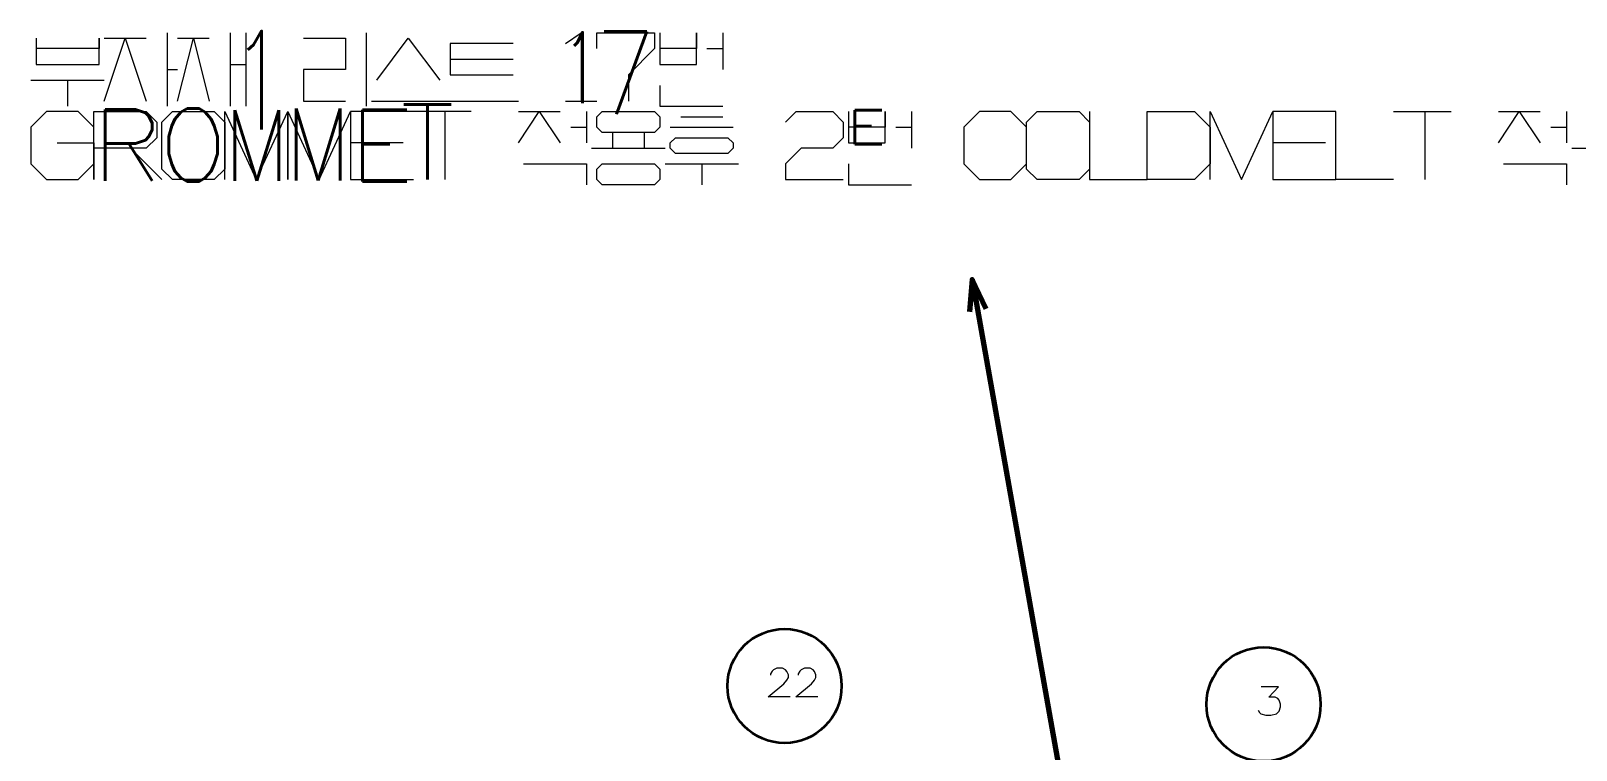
# Model space of a CAD drawing. Extents: x 0 to 174, y 0 to 33.
# Drawn here: x 28.607 to 32.338, y 17.963 to 19.7 of the extents above; entities that cross this region are included whole.
import ezdxf
from ezdxf.enums import TextEntityAlignment as Align

# ---------------------------------------------------------------- set-up
doc = ezdxf.new("R2010")
doc.units = 0
doc.layers.add('PDF2_형상', color=157, linetype='Continuous', true_color=0x405f80)
doc.layers.add('YOLO_TEXT', color=3, linetype='Continuous', true_color=0x008230)
doc.styles.add('OCR_LATIN', font='txt.shx')

msp = doc.modelspace()

# ---------------------------------------------------------------- linework, layer by layer
at = {"layer": 'PDF2_형상', "color": 7, "lineweight": 13}
for points in [[(28.6199, 19.6826), (28.6199, 19.6194), (28.7717, 19.6194), (28.7717, 19.6826), (28.7717, 19.6574), (28.6199, 19.6574)], [(28.7844, 19.6826), (28.8856, 19.6826)], [(28.7844, 19.5308), (28.835, 19.6826), (28.8856, 19.5308)], [(28.9362, 19.6953), (28.9362, 19.5182)], [(28.9615, 19.6826), (29.0375, 19.6826)], [(28.9615, 19.5308), (28.9996, 19.6826), (29.0375, 19.5308)], [(29.0881, 19.6953), (29.0881, 19.5182)], [(29.1261, 19.6953), (29.1261, 19.5182)], [(29.2653, 19.6826), (29.3665, 19.6826), (29.3665, 19.6067), (29.2653, 19.6067), (29.2653, 19.5308), (29.3665, 19.5308)], [(29.4171, 19.6953), (29.4171, 19.5182)], [(29.4424, 19.5814), (29.5183, 19.6826), (29.5943, 19.5814)], [(29.7714, 19.67), (29.6196, 19.67), (29.6196, 19.594), (29.7714, 19.594)], [(29.8981, 19.67), (29.936, 19.6953), (29.936, 19.5308)], [(29.9739, 19.6574), (29.9739, 19.6953), (30.1131, 19.6953), (30.1131, 19.6574), (30.0499, 19.594), (30.0499, 19.5308)], [(30.1258, 19.6953), (30.1258, 19.6194), (30.2143, 19.6194), (30.2143, 19.6953), (30.2143, 19.6574), (30.1258, 19.6574)], [(30.2776, 19.6953), (30.2776, 19.6067)], [(29.6196, 19.6321), (29.7714, 19.6321)], [(30.2397, 19.6574), (30.2776, 19.6574)], [(28.9362, 19.6067), (28.9615, 19.6067)], [(29.0881, 19.6194), (29.1261, 19.6194)], [(28.6072, 19.5814), (28.7844, 19.5814)], [(28.6958, 19.5814), (28.6958, 19.5182)], [(30.1258, 19.5687), (30.1258, 19.5182), (30.2776, 19.5182)], [(29.4297, 19.5308), (29.6069, 19.5308), (29.7842, 19.5308)], [(29.8981, 19.5308), (29.9739, 19.5308)], [(28.759, 19.4675), (28.7211, 19.5056), (28.6451, 19.5056), (28.6072, 19.4675), (28.6072, 19.3789), (28.6451, 19.341), (28.7211, 19.341), (28.759, 19.3789)], [(28.6706, 19.4296), (28.759, 19.4296), (28.759, 19.341), (28.759, 19.5056), (28.8856, 19.5056), (28.911, 19.4801), (28.911, 19.4422), (28.8856, 19.4169), (28.759, 19.4169)], [(29.0754, 19.341), (29.0754, 19.5056), (29.1514, 19.341), (29.2274, 19.5056), (29.2274, 19.341), (29.2274, 19.5056), (29.3032, 19.341), (29.3792, 19.5056), (29.3792, 19.341)], [(29.6701, 19.5056), (29.531, 19.5056), (29.3792, 19.5056), (29.3792, 19.341), (29.531, 19.341)], [(29.6069, 19.5056), (29.6069, 19.341)], [(29.7842, 19.5056), (29.8853, 19.5056)], [(29.7842, 19.4296), (29.8347, 19.5056), (29.8853, 19.4296)], [(29.9486, 19.5056), (29.9486, 19.4296)], [(30.1764, 19.4928), (30.2776, 19.4928)], [(30.4294, 19.4801), (30.4549, 19.5056), (30.5433, 19.5056), (30.5687, 19.4801), (30.5687, 19.4422), (30.5433, 19.4169), (30.4675, 19.4169), (30.4294, 19.3789), (30.4294, 19.341), (30.5687, 19.341)], [(30.5814, 19.5056), (30.5814, 19.4296), (30.6699, 19.4296), (30.6699, 19.5056), (30.6699, 19.4675), (30.5814, 19.4675)], [(30.7332, 19.5056), (30.7332, 19.4169)], [(31.0115, 19.4675), (30.9736, 19.5056), (30.8976, 19.5056), (30.8597, 19.4675), (30.8597, 19.3789), (30.8976, 19.341), (30.9736, 19.341), (31.0115, 19.3789)], [(31.1635, 19.5056), (31.1635, 19.341), (31.3026, 19.341)], [(31.4544, 19.341), (31.4544, 19.5056), (31.5304, 19.341), (31.6064, 19.5056), (31.6064, 19.341)], [(31.8974, 19.341), (31.7582, 19.341), (31.7582, 19.5056), (31.6064, 19.5056), (31.6064, 19.341), (31.7582, 19.341)], [(31.8974, 19.5056), (32.0367, 19.5056)], [(31.9733, 19.5056), (31.9733, 19.341)], [(32.1506, 19.5056), (32.2518, 19.5056)], [(32.1506, 19.4296), (32.2011, 19.5056), (32.2518, 19.4296)], [(32.315, 19.5056), (32.315, 19.4296)], [(29.9107, 19.4675), (29.9486, 19.4675)], [(30.0119, 19.4549), (30.0119, 19.4169)], [(30.0878, 19.4549), (30.0878, 19.4169)], [(30.1511, 19.4675), (30.3029, 19.4675)], [(30.6953, 19.4675), (30.7332, 19.4675)], [(32.2771, 19.4675), (32.315, 19.4675)], [(28.8476, 19.4169), (28.9236, 19.341)], [(29.5057, 19.4296), (29.3792, 19.4296)], [(29.9612, 19.4169), (30.1385, 19.4169)], [(31.7329, 19.4296), (31.6064, 19.4296)], [(32.3276, 19.4169), (32.5049, 19.4169)], [(29.7968, 19.3789), (29.9486, 19.3789), (29.9486, 19.3283)], [(30.1385, 19.3789), (30.3156, 19.3789)], [(30.2269, 19.3789), (30.2269, 19.3283)], [(30.5814, 19.3789), (30.5814, 19.3283), (30.7332, 19.3283)], [(32.1632, 19.3789), (32.315, 19.3789), (32.315, 19.3283)]]:
    msp.add_lwpolyline(points, dxfattribs=at)
for points in [[(28.9489, 19.5056), (29.0501, 19.5056), (29.0754, 19.4801), (29.0754, 19.3662), (29.0501, 19.341), (28.9489, 19.341), (28.9236, 19.3662), (28.9236, 19.4801)], [(29.9865, 19.5056), (30.1131, 19.5056), (30.1258, 19.4928), (30.1258, 19.4675), (30.1131, 19.4549), (29.9865, 19.4549), (29.9739, 19.4675), (29.9739, 19.4928)], [(31.0369, 19.5056), (31.1382, 19.5056), (31.1635, 19.4801), (31.1635, 19.3662), (31.1382, 19.341), (31.0369, 19.341), (31.0115, 19.3662), (31.0115, 19.4801)], [(31.3026, 19.5056), (31.4165, 19.5056), (31.4544, 19.4675), (31.4544, 19.3789), (31.4165, 19.341), (31.3026, 19.341)], [(30.1638, 19.4422), (30.2903, 19.4422), (30.3029, 19.4296), (30.3029, 19.4169), (30.2903, 19.4043), (30.1638, 19.4043), (30.1511, 19.4169), (30.1511, 19.4296)], [(29.9865, 19.3789), (30.1131, 19.3789), (30.1258, 19.3662), (30.1258, 19.341), (30.1131, 19.3283), (29.9865, 19.3283), (29.9739, 19.341), (29.9739, 19.3662)]]:
    msp.add_lwpolyline(points, close=True, dxfattribs=at)
at = {"layer": 'PDF2_형상', "color": 7, "lineweight": 70}
for points in [[(30.9135, 19.0289), (30.8801, 19.1001), (30.8733, 19.0218)], [(30.8801, 19.1001), (31.2996, 16.7394)]]:
    msp.add_lwpolyline(points, dxfattribs=at)
at = {"layer": 'PDF2_형상', "color": 18, "lineweight": 13, "true_color": 0x260000}
for points in [[(30.4407, 18.0919), (30.3874, 18.0919), (30.4251, 18.1231), (30.4329, 18.1319), (30.4362, 18.1386), (30.4362, 18.1453), (30.4329, 18.1531), (30.4296, 18.1575), (30.4218, 18.1608), (30.4085, 18.1608), (30.4007, 18.1575), (30.3974, 18.1542), (30.3929, 18.1475), (30.3929, 18.1442)], [(30.5074, 18.0919), (30.454, 18.0919), (30.4918, 18.1231), (30.4996, 18.1319), (30.5029, 18.1386), (30.5029, 18.1453), (30.4996, 18.1531), (30.4962, 18.1575), (30.4885, 18.1608), (30.4751, 18.1608), (30.4674, 18.1575), (30.464, 18.1542), (30.4596, 18.1475), (30.4596, 18.1442)], [(31.5704, 18.0599), (31.5738, 18.0543), (31.5771, 18.051), (31.5893, 18.0476), (31.6015, 18.0476), (31.6149, 18.051), (31.6215, 18.0576), (31.6249, 18.0676), (31.6249, 18.0743), (31.6215, 18.0843), (31.6182, 18.0876), (31.6115, 18.091), (31.596, 18.091), (31.6193, 18.1165), (31.5782, 18.1165)]]:
    msp.add_lwpolyline(points, dxfattribs=at)
at = {"layer": 'PDF2_형상', "color": 18, "lineweight": 35, "true_color": 0x260000}
for centre in [(30.427, 18.1182), (31.5835, 18.074)]:
    msp.add_circle(centre, 0.1378, dxfattribs=at)

# ---------------------------------------------------------------- texts
at = {"layer": 'YOLO_TEXT', "style": 'OCR_LATIN'}
for s, height, p, p2 in [('1', 0.2378, (29.0912, 19.4624), (29.2242, 19.4624)), ('1', 0.1711, (29.895, 19.5259), (29.9755, 19.5259)), ('7', 0.2, (29.9694, 19.4988), (30.1169, 19.4988)), ('T', 0.1811, (29.4994, 19.3415), (29.6301, 19.3415)), ('R', 0.1719, (28.7544, 19.3385), (28.9245, 19.3385)), ('O', 0.1758, (28.9184, 19.3367), (29.0794, 19.3367)), ('M', 0.1709, (29.0729, 19.338), (29.2323, 19.338)), ('M', 0.1741, (29.2215, 19.3386), (29.3801, 19.3386)), ('E', 0.1729, (29.3745, 19.3364), (29.5314, 19.3364)), ('E', 0.0821, (30.5762, 19.427), (30.6718, 19.427))]:
    msp.add_text(s, height=height, dxfattribs=at).set_placement(p, p2, align=Align.FIT)

doc.saveas('drawing.dxf')
